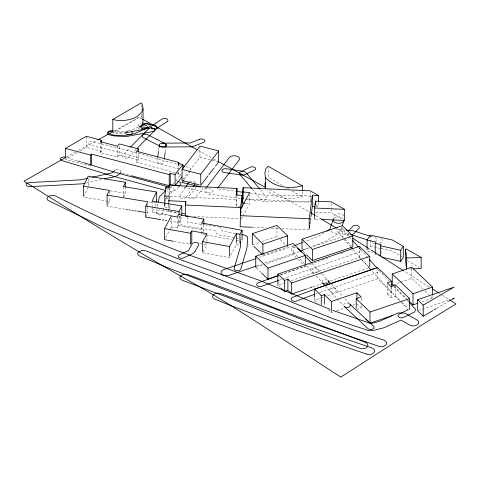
<?xml version="1.0" encoding="UTF-8"?>
<svg xmlns="http://www.w3.org/2000/svg" width="480" height="480" viewBox="0 0 480 480"><rect width="100%" height="100%" fill="white"/><g stroke="black" fill="none" stroke-linecap="round" stroke-linejoin="round"><path stroke-width="0.36" stroke-dasharray="2.4 1.8" d="M187.278 217.188L187.05 222.162L204.222 224.736M240.69 240.6L240.81 238.644M169.248 205.122L169.248 207.336L164.784 207.132L165.174 204.168M165.564 201.204L165.954 196.758M241.194 213.612L241.854 208.572M176.106 212.172L168.648 211.824L168.822 210.54M168.906 209.904L169.248 207.336M157.632 157.866L157.116 161.676L159.018 163.608L178.044 168.936M158.604 150.666L158.898 148.512M165.258 151.86L165.756 148.182M240.126 206.316L236.1 206.13L236.988 196.56M157.458 206.346L158.07 202.752M157.23 207.666L156.132 212.592A3.396 2.01 -1.8 0 0 158.574 214.998A3.396 2.01 -1.8 0 0 162.708 213.462L164.676 203.934M341.7 227.082C340.758 235.122 331.362 236.676 326.022 241.02L311.238 246.786M123.702 197.058L125.484 193.356L125.484 187.446M171.69 215.388L152.142 212.19L154.65 206.994M154.962 206.34L156.528 203.094L149.166 201.888M88.182 187.254L83.37 197.202L109.398 201.456L109.398 197.022M109.398 201.456L107.094 206.208L125.994 209.304M145.74 217.146L147.804 212.874L147.804 206.22M169.674 221.058L179.1 222.594L181.788 217.038L178.902 216.564M243.006 216.132L249.654 203.568L249.654 194.7M165.618 237.78L170.328 228.93M170.664 228.3L171.336 227.034L171.336 218.166M206.922 241.764L206.922 244.722L202.626 252.792L229.524 257.628L236.406 244.662L236.406 243.186M205.392 234.78L201.726 234.12L202.77 232.158M203.118 231.51L203.814 230.202L203.814 225.03M171.336 227.034L177.174 228.084L178.482 225.654L178.482 217.524M241.236 219.306L242.652 216.768M343.686 304.818L344.172 304.038A3.39 2.136 1.7 0 1 348.858 303.48M370.296 235.848L370.296 246.198L367.08 251.154L372.642 252.378M185.598 187.2L179.928 195.84A3.396 1.974 -1.7 0 0 181.872 198.354A3.396 1.974 -1.7 0 0 186.264 197.136M186.264 197.136L192.678 187.386M184.17 179.598L191.274 170.28L189.654 167.742L186.066 166.77M175.764 180.948L181.2 173.802M206.154 187.884L204.672 189.828L208.182 194.064L240.33 198.39M181.494 175.314L178.086 174.42L178.788 173.508L178.788 171.294M182.97 179.316L189.234 171.168M189.684 170.586L199.974 157.2L199.974 147.594M100.29 141.642L100.29 152.73L117.57 157.266L119.334 154.998L119.334 144.654M100.29 152.73L101.382 151.344L101.382 142.476M175.206 172.566L136.548 162.402L138.426 160.014L138.426 153.366M178.722 186.606C176.628 190.896 171.468 192.588 167.142 190.866M170.562 187.392L171.426 186.342M173.154 184.248L174.45 182.676M137.964 129.228L139.404 127.746M165.6 198.54L167.214 196.938M136.098 149.316L128.898 157.044A3.396 1.956 1.4 0 1 124.374 157.89L123.312 157.428A3.396 1.92 0.9 0 1 122.766 155.31L130.056 147.54M167.742 196.41L173.58 190.62A3.396 1.992 -0.3 0 0 173.388 188.412A3.396 1.992 -0.3 0 0 169.836 187.674M166.74 189.594L167.754 188.592A3.396 1.992 -0.3 0 1 168.642 188.01M324.216 232.764L318.648 236.196L305.472 241.302M77.46 152.532L65.466 159.528L89.97 165.966M79.986 151.056L86.304 147.378L101.382 151.344M141.192 113.988L141.192 116.208L112.818 132.756L116.772 133.62A22.152 12.786 0 0 0 124.62 133.668M436.77 308.304L449.688 300.768M66.546 156.96L75.708 151.89M78.33 150.444L96.654 140.52M114.33 130.962L139.2 117.312L142.47 119.136M138.456 127.116L130.866 130.458L127.818 131.058M293.358 246.108L259.512 257.352M299.076 251.64L264.696 263.13M303.798 249.75L308.526 247.86M302.694 242.376L304.776 241.572M315.702 293.922L317.088 293.412M319.854 292.386L377.106 272.526A3.396 2.106 2 0 0 378.762 270.456M280.236 274.878L309.378 264.666M310.062 264.42L327.942 257.988M279.12 280.212L281.898 279.216M282.594 278.964L359.184 252.066A3.396 2.082 1.8 0 0 360.81 250.008A3.396 2.082 1.8 0 0 358.29 248.238M379.476 243.48L381.906 242.052L382.38 240.81A5.442 3.294 2.5 0 0 380.91 238.416M392.946 284.826L399.888 282.414M400.584 282.168L411.69 278.304L422.886 288.972M422.07 301.74L432.486 298.116L432.486 295.902M418.284 310.596L448.578 300.084M341.136 253.44L343.914 252.48M256.944 265.794L261.876 264.102M255.756 267.312L262.8 264.912M263.508 264.672L293.094 254.604L295.746 257.19M280.65 274.89L305.298 266.496L303.708 264.948M279.288 284.688L287.01 282.06M291.222 280.632L359.412 257.454L360.444 258.462M307.14 288.786L309.948 287.832M312.756 286.878L321.888 283.776M325.398 282.582L327.51 281.868M330.324 280.908L367.614 268.236M314.52 297.948L314.52 300.168L320.07 298.284M320.76 298.044L323.538 297.102M327.702 295.686L377.658 278.706L391.716 292.428L387.27 293.94L387.27 282.852M328.35 309.63L331.35 312.564L332.718 312.102M336.804 310.71L344.298 308.166M352.68 305.316L356.916 303.876L361.176 308.034L356.208 309.72M387.27 293.94L391.044 297.618L395.598 296.076L400.254 300.618M252.312 244.764L259.362 242.394M262.182 241.44L276.984 236.46L278.04 237.504M262.92 255.222L287.598 246.906L286.008 245.34M302.034 250.284L309.12 247.908M309.828 247.668L342.426 236.742L351.774 245.97M115.764 169.86L118.296 169.554A3.396 1.98 1.7 0 1 121.038 171.12M86.748 182.85L102.06 179.406M88.614 178.08L90.774 177.594M302.364 191.7L302.364 196.878C290.46 200.058 275.862 199.074 266.838 189.822M127.902 131.04L124.344 131.682L116.982 131.706L114.162 131.052M409.56 268.986L412.458 268.866M126.204 132.708L114.252 131.94M315.69 206.418L318.372 206.532L318.372 202.098M165.954 198.24L167.82 198.324M315.516 212.22L331.428 212.94L343.314 219.732M315.396 219.132L319.89 219.336M252.798 227.31L266.16 227.916M271.356 228.15L278.034 228.45M281.742 228.618L309.204 229.86M247.578 198.984L310.266 201.9L310.266 192.294M170.052 196.404L236.988 199.518M193.53 216.468L239.04 218.586M345.294 230.046L336.318 229.056M349.626 234.39L340.992 233.982L333.978 232.89A3.396 2.028 0.2 0 1 331.488 230.43M245.496 203.25L249.654 203.568M249.93 193.194L264.606 195.144L307.866 195.84A5.43 3.108 -0.5 0 1 311.616 196.848M245.454 199.074L263.43 201.402L307.284 202.05A5.43 3.108 -0.5 0 0 310.65 201.492M218.622 188.976L236.004 191.334M204.96 224.844L215.31 226.398M217.818 226.782L219.066 226.98M180.576 213.144L160.902 209.988A3.396 2.01 -1.7 0 0 156.654 211.392A3.396 2.01 -1.7 0 0 158.892 213.87L170.406 215.73M179.046 217.128L180.486 217.362L180.198 223.752L182.562 225.672L215.148 230.586L216.216 233.412L218.43 234.792L235.584 237.708M110.124 190.842L125.484 193.356M146.352 212.634L147.804 212.874M236.406 244.662L239.964 245.304M235.368 233.448L222.438 231.18L221.352 228.36L219.642 227.322M178.482 225.654L203.814 230.202M236.238 237.822L238.848 238.296M206.124 234.912L231.792 239.52M236.19 240.306L239.124 240.834M199.716 243.426L206.922 244.722M173.976 241.362L189.834 244.218M370.296 246.198L380.454 248.43M381.18 248.586L392.07 250.98L399.57 255.264M375.258 254.454L376.71 254.772M204.66 187.746L210.972 189.162A3.396 1.95 -1.9 0 1 213.024 190.938L212.748 191.688A3.396 1.968 -2.2 0 1 208.29 192.834L181.194 186.588M199.974 157.2L217.92 161.838M119.334 154.998L138.426 160.014M175.926 172.758L178.788 173.508M122.082 173.28L130.782 175.572M180.336 165.216L164.064 160.686M159.024 163.608L127.374 154.428L90.48 145.188L88.656 144.12A3.396 1.896 1.6 0 1 89.406 142.068A3.396 1.896 1.6 0 1 93.114 141.744L130.248 150.978L161.976 160.092A3.396 1.962 0.4 0 1 163.554 162.726L162.756 163.332A3.396 1.962 0.4 0 1 159.03 163.614M66.528 157.584L77.232 160.812M80.082 161.676L82.224 162.324M370.758 236.37L374.952 237.702A3.396 2.052 2.5 0 1 375.756 241.11M269.454 189.606L308.802 211.632M198.108 150.324L213.162 158.676M213.816 159.036L217.746 161.22M282.384 185.46L268.206 177.354L268.206 167.748M287.538 188.406L288.828 189.144M292.05 190.98L302.364 196.878M313.38 203.682L314.628 204.396M315.252 204.75L318.372 206.532M400.194 255.624L402.072 256.692M407.184 260.532L419.256 267.426M315.84 215.754L319.68 218.064M336.96 228.45L348.942 235.92M429.078 286.938L404.034 271.056M439.098 293.268L441.6 294.852M442.224 295.248L448.488 299.208M368.346 248.226L370.854 249.828M425.022 291.006L428.754 294.564M430.89 296.592L432.486 298.116M393.852 286.596L406.644 298.788M407.178 299.292L408.774 300.816M256.29 267.828L261.066 272.478M360.96 258.96L368.178 266.01M402.318 302.64L408.012 308.196M297.87 259.26L303.174 264.432M278.388 285.648L280.386 287.604M314.52 300.168L317.628 303.21M280.164 239.592L285.474 244.818M303.072 251.31L306.186 254.388M297.84 256.596L291.852 250.518A3.396 2.052 -0.7 0 1 292.056 248.244A3.396 2.052 -0.7 0 1 295.614 247.458M407.28 300.504L408.822 302.136M400.782 301.896L406.77 308.232M311.964 263.298L321.342 273.246M321.822 273.756L327.864 280.254M299.808 258.684L304.23 263.382M306.684 265.992L314.19 273.948M316.212 276.096L321.552 281.82M389.37 281.448L378.834 270.204M393.972 286.35L405.732 298.872M399.762 300.81L371.472 270.516M349.464 303.69L344.628 298.434M331.62 284.328L342.636 296.28M325.782 286.404L343.122 305.244M347.982 235.314C345.828 232.878 343.386 228.696 339.474 230.082A3.396 2.028 0.2 0 0 337.752 232.086L343.11 238.416M348.978 236.436L351.96 239.784M358.926 247.608L360.414 249.282M343.602 238.968L350.034 246.192M352.998 249.522L360.372 257.85M360.846 249.768L367.764 257.616M362.304 260.052L367.128 265.56M260.256 189.564L266.796 197.352A3.396 1.956 -2.4 0 1 265.17 199.998A3.396 1.956 -2.4 0 1 260.652 199.182L251.988 188.85M141.192 116.208L142.194 117.75M411.69 268.698L411.69 278.304M395.598 284.994L395.598 296.076M391.716 287.256L391.716 292.428M391.044 286.536L391.044 297.618M381.072 246.87L381.072 255M377.658 267.624L377.658 278.706M361.176 298.428L361.176 302.124M361.176 305.082L361.176 308.034M359.412 246.366L359.412 257.454M342.426 227.13L342.426 236.742M331.428 203.334L331.428 207.768M331.428 208.506L331.428 212.94M331.35 311.088L331.35 312.564M293.094 245.736L293.094 254.604M276.984 226.854L276.984 236.46M236.1 195.042L236.1 206.13M206.922 234.372L206.922 241.026M201.726 223.038L201.726 234.12M179.1 215.946L179.1 222.594M178.788 163.902L178.788 168.336M178.086 163.338L178.086 169.248M178.086 172.944L178.086 174.42M177.174 217.002L177.174 228.084M169.326 188.244L169.326 195.63M169.068 187.29L169.068 195.42M168.648 205.17L168.648 211.824M164.784 204.174L164.784 207.132M152.142 201.102L152.142 206.28M152.142 207.018L152.142 212.19M147.804 204L147.804 205.482M141.192 105.12L141.192 109.554M136.548 151.314L136.548 162.402M123.402 186.588L123.402 196.932M117.57 146.178L117.57 157.266M109.398 191.112L109.398 194.07M88.182 179.124L88.182 185.778M86.304 136.29L86.304 147.378M138.972 126.006A3.396 1.884 0.4 0 1 141.168 123.126M349.5 234.162A3.396 2.058 2.5 0 1 347.772 232.086M322.038 282.03A3.396 2.136 1.7 0 1 323.67 279.912A3.396 2.136 1.7 0 1 327.438 280.11M374.724 243.492A15.138 9.156 2.5 0 1 370.086 241.938M125.904 132.024A3.396 1.896 0.5 0 1 129.216 130.956M189.462 181.716A3.396 1.98 -0.9 0 1 193.14 181.194A3.396 1.98 -0.9 0 1 195.312 182.964M334.134 218.244A5.43 3.198 1 0 1 343.164 218.406M343.884 215.796A5.43 3.198 1 0 0 337.974 213.972A5.43 3.198 1 0 0 333.576 216.828A18.336 10.8 1 0 0 333.204 219.804M202.374 187.968A3.396 1.956 -1.9 0 1 202.164 189.468L195.102 197.562A3.396 1.974 -1.9 0 1 190.53 198.51A3.396 1.974 -1.9 0 1 189.072 195.882L196.128 187.812A3.396 1.956 -1.9 0 1 196.95 187.194M330.876 291.792A3.396 2.136 1.7 0 0 336.54 290.892A3.396 2.136 1.7 0 0 332.334 288.228A3.396 2.136 1.7 0 0 330.876 291.792M316.818 272.586A3.396 2.112 0.9 0 0 318.006 269.706A3.396 2.112 0.9 0 0 313.356 268.92A3.396 2.112 0.9 0 0 312.168 271.8A3.396 2.112 0.9 0 0 316.818 272.586"/><path stroke-width="0.72" d="M252.06 227.274L240.186 226.74L240.528 209.496L249.654 192.486L242.718 191.958L243.102 187.692L310.266 190.818L318.372 195.45L318.372 201.36M240.654 241.284L240.294 247.446L234.156 268.404A3.396 2.088 -1.8 0 0 236.898 270.774A3.396 2.088 -1.8 0 0 240.834 269.004L247.014 247.782L247.68 237.156L245.388 235.248L241.812 234.606M314.646 219.102L314.646 208.014L315.516 201.138L331.428 201.852L344.562 209.358L344.562 220.446L321.39 219.402M236.988 195.084L236.988 188.43L169.326 185.286L169.068 187.29L165.954 187.152L164.784 196.05L164.784 203.436M240.528 214.956L240.528 207.57L242.136 195.324L236.1 195.042L236.988 188.43M241.95 207.852L242.136 195.324M168.648 204.432L169.248 196.254L164.784 196.05M309.204 229.122L309.204 218.778L312.342 195.186L318.372 195.45M309.498 227.652L309.792 225.438M309.99 223.962L310.284 221.754M310.476 220.278L310.776 218.064M310.968 216.594L312.342 206.274L312.342 195.186M157.728 157.146L158.508 151.386M158.994 147.792L159.384 144.912M164.262 159.216L165.156 152.598M165.852 147.45L166.152 145.242M188.31 216.222L185.328 216.084L185.328 205.002L185.796 201.54L168.648 200.736M158.19 202.032L159.39 196.884L165.732 190.59M265.236 182.568L264.894 184.026L265.278 187.698M112.818 119.454L141.192 102.906L142.524 104.958L143.01 108.504L141.81 111.984L137.964 115.926A22.152 12.786 0 0 1 116.772 120.318L112.818 119.454L112.818 132.012M141.81 125.286L143.01 121.806L143.01 108.504M333.306 219.384L329.79 229.326L326.694 231.234M342.198 225.69L343.932 220.818M83.37 195.726L83.37 186.12L88.182 176.166L125.484 182.274L123.402 186.588L156.528 192.006L156.528 202.356M156.528 192.006L152.142 201.102L181.788 205.956L181.788 215.562M107.094 205.47L107.094 195.126L109.398 190.374L83.37 186.12M160.974 219.636L145.74 217.146L145.74 206.058L147.804 201.786L107.094 195.126M179.1 214.47L179.1 211.512L181.788 205.956M190.554 244.344L190.554 233.262L191.796 230.91L206.922 233.634L202.626 241.704L202.626 252.054M190.866 243.756L191.796 241.998L191.796 230.91M173.256 241.23L164.61 239.676L164.61 228.594L171.336 215.952L177.174 217.002L178.482 214.572L203.814 219.114L203.814 224.286M229.524 256.146L229.524 246.54L236.406 233.58L239.964 234.216L242.058 230.28L201.726 223.038L203.814 219.114M121.05 171.93C117.576 177.882 109.98 177.102 104.25 178.914M367.08 249.678L367.08 240.072L370.296 235.11L392.07 239.892L403.32 246.324L403.32 257.406L400.734 261.366L381.786 257.202M380.328 256.14L380.328 245.796L381.072 244.65L375.258 243.366L375.258 253.716M185.994 186.6L188.754 182.376M375.258 243.366L376.116 242.058L367.08 240.072M400.734 261.366L400.734 250.284L403.32 246.324M193.08 186.78L195.084 183.732M183.738 180.174L182.004 182.46L200.484 186.81M65.466 158.046L65.466 148.44L86.304 136.29L101.382 140.256L100.29 141.642L117.57 146.178L119.334 143.916L138.426 148.932L136.548 151.314L178.788 162.426L178.086 163.338L182.862 164.586L182.862 169.02M217.62 188.19L239.124 160.02L239.574 158.85L239.196 157.68A5.43 3.072 -1 0 0 234.234 155.79A5.43 3.072 -1 0 0 229.158 157.698L206.61 187.29M199.386 184.974L182.076 180.48L182.076 169.398L199.974 146.112L218.634 150.936L218.634 162.018L215.508 166.098M207.9 175.992L200.748 185.31L200.748 174.222L218.634 150.936M208.794 174.828L214.164 167.844M90.69 165.42L90.69 155.07L91.458 154.086L169.224 174.594L170.274 173.256L175.086 174.516L182.862 164.586M131.508 175.758L169.224 185.676L170.274 184.338L175.086 185.604L181.944 176.844M179.178 186.048L180.558 184.368A3.396 1.98 -0.5 0 0 177.702 181.542M348.168 231.33L352.914 226.254A3.396 2.058 2.5 0 1 357.528 225.576A3.396 2.058 2.5 0 1 358.854 228.408L354.114 233.484A3.396 2.058 2.5 0 1 350.76 234.438M130.584 147.012L149.316 128.07L141.126 126.822A3.396 1.884 0.4 0 1 139.902 126.534M137.16 148.266L157.242 128.016L155.436 125.262L142.494 123.138M114.852 170.418L112.356 172.752L92.214 177.27M156.864 128.31L167.082 121.608A3.396 1.926 -0.8 0 0 166.764 118.89A3.396 1.926 -0.8 0 0 161.976 119.118L151.752 125.814A3.396 1.89 0.2 0 0 152.076 128.478A3.396 1.89 0.2 0 0 156.864 128.31M432.894 310.566L423.204 316.218L423.204 305.13L454.212 287.046L417.582 299.754L417.582 310.842M434.184 309.81L436.122 308.682M449.688 300.768L454.212 298.128L452.802 298.62M65.238 157.686L24 181.23C81.048 216.78 138.03 252.474 196.8 285.144C246.198 313.56 292.872 346.332 340.8 377.094L427.2 321.594L456 303.96L449.112 299.604M97.962 139.818L113.016 131.676L110.424 131.304L108.084 131.91A3.396 1.896 1.6 0 0 107.568 133.98L109.506 134.97L114.354 135.966L126.552 136.512L152.508 131.616A3.396 1.884 0.2 0 0 154.626 129.228A3.396 1.884 0.2 0 0 150.318 128.034L126.204 132.708M146.274 128.322L134.592 133.656L130.134 134.628A3.396 1.89 0.5 0 1 125.586 132.732M139.116 126.792L141.75 125.496M146.208 128.358L149.058 127.02A3.396 1.884 0.3 0 0 149.448 124.368A3.396 1.884 0.3 0 0 144.666 124.134L141.816 125.46M294.69 245.574L302.028 242.646M300.426 251.1L303.126 250.02M199.614 139.302L190.182 142.974L162.732 143.154M314.316 294.432L296.298 301.068A3.402 2.184 1.1 0 1 291.654 300.24A3.402 2.184 1.1 0 1 292.86 297.27L318.36 287.892M278.124 275.64L258.39 282.756A3.402 2.142 -0.2 0 0 256.698 284.886L257.982 286.308L260.49 286.734L278.424 280.464M319.044 287.652L373.698 268.794A3.396 2.106 2 0 1 374.952 268.56M392.256 283.59L392.256 273.984L411.69 267.222L432.486 287.034L432.486 295.164M392.256 273.984L413.04 293.796L432.486 287.034M409.308 301.326L413.04 304.884L417.9 303.192M256.008 258.558L223.944 269.52A5.436 3.348 -2.1 0 0 221.592 274.086A5.436 3.348 -2.1 0 0 228.906 275.376L256.236 266.04M255.756 267.312L255.756 256.224L293.094 243.516L305.298 255.414L305.298 265.02M255.756 256.224L267.972 268.116L305.298 255.414M261.6 273L267.972 279.204L277.128 276.084M369.726 266.778L369.726 256.434L359.412 246.366L277.884 274.08L284.388 280.422L287.874 279.234L291.684 282.954L291.684 294.042L306.432 289.026M291.684 294.042L287.874 290.322L284.388 291.504L284.388 280.422M291.684 282.954L369.726 256.434M309.948 287.832L312.054 287.118M314.52 297.21L314.52 289.08L377.658 267.624L391.716 281.34L391.716 286.518M314.52 289.08L321.258 295.674L324.348 294.624L331.35 301.482L331.35 311.088M331.35 301.482L356.916 292.788L361.176 296.952L356.208 298.638L356.208 308.244M391.716 281.34L387.27 282.852L391.044 286.536L395.598 284.994L409.56 298.626L409.56 309.708M356.208 298.638L369.984 312.072L409.56 298.626M365.748 319.026L369.984 323.16L392.598 315.474M252.312 244.764L252.312 233.676L276.984 225.378L287.598 235.824L287.598 245.43M252.312 233.676L262.92 244.14L287.598 235.824M302.034 249.546L302.034 239.196L342.426 225.654L352.812 235.914L352.812 246.996L312.414 260.544L306.708 254.898M302.034 239.196L312.414 249.456L352.812 235.914M85.29 183.174L81.99 183.846L29.934 186.654A3.396 2.028 1.8 0 1 26.58 185.556A3.396 2.028 1.8 0 1 26.886 183.312L29.154 182.598L80.754 179.832L87.9 178.236M302.364 185.79C289.77 189.258 274.392 187.644 265.356 177.348L264.894 172.938L265.92 168.576L268.206 166.272L302.364 185.79L302.364 190.962M130.05 134.64C123.102 135.858 115.068 136.71 108.696 133.242L108.672 131.79A3.396 1.914 1.2 0 1 113.088 130.794M405.522 249.126L406.656 258.018L406.656 269.1L405.522 260.208L405.522 249.126L406.548 249.084L421.158 257.43L421.158 268.518L413.184 268.836M406.656 258.018L421.158 257.43M312.342 206.274L315.024 206.388M314.646 208.014L344.562 209.358M240.186 215.652L309.204 218.778M185.328 205.002L240.528 207.57M346.044 230.088L352.602 230.598L370.062 236.148M244.8 203.196L242.718 203.04L242.718 191.958M237.456 191.532L243.324 192.312M241.794 198.588L243.258 198.78M182.034 213.378L184.95 213.846M145.74 206.058L179.1 211.512M125.994 209.304L127.452 209.544M128.904 209.778L130.356 210.018M131.814 210.252L133.266 210.492M134.718 210.732L136.176 210.966M137.628 211.206L144.9 212.394M162.42 219.87L163.872 220.11M165.324 220.344L166.776 220.584M164.61 228.594L190.554 233.262M202.626 241.704L229.524 246.54M380.328 245.796L400.734 250.284M378.888 255.258L380.346 255.576M179.04 186.06L176.16 185.358L175.458 184.308M200.748 174.222L182.076 169.398M65.466 148.44L90.69 155.07M169.146 187.02L116.094 172.602L82.938 162.54M165.726 190.488L113.142 176.196L62.358 160.668L60.648 159.516A3.396 1.92 1 0 1 61.626 157.464A3.396 1.92 1 0 1 65.37 157.236M182.484 165.798L184.638 166.386M77.946 161.028L80.082 161.676M351.006 234.648L367.116 239.766M366.714 354.108L295.476 329.898L229.242 305.004L214.968 299.178A5.43 3.18 0.7 0 1 212.646 295.902L213.456 294.744A5.436 3.342 -2.1 0 1 220.986 293.634L300.576 323.676L371.694 347.856A5.442 3.522 0.2 0 1 374.028 352.614A5.442 3.522 0.2 0 1 366.708 354.12M365.148 342.204L272.592 307.146L239.01 293.646L188.292 274.728A5.436 3.282 -2.9 0 0 180.762 275.886L179.952 277.014A5.43 3.12 -0.2 0 0 182.262 280.218L231.15 298.674L267.066 313.164L359.736 348.288A5.442 3.516 0.3 0 0 367.146 347.016A5.442 3.516 0.3 0 0 365.136 342.216M330.042 309.324L259.704 280.446L184.83 253.44C141.174 236.826 98.556 217.71 56.868 196.656L55.842 196.164A5.43 3.264 1.4 0 0 49.824 195.822L48.228 196.626A5.43 3.246 1.8 0 0 47.808 200.22L106.134 228.78L147.888 246.678L178.782 259.056L257.136 287.514L291.756 302.112L333.078 318.738L368.226 330.48L372.708 330.618L383.514 327.87L401.016 320.106L409.728 325.044A5.436 3.438 0.1 0 0 417.384 324.768A5.436 3.438 0.1 0 0 416.922 319.914L404.964 313.164L398.184 312.912L378.852 321.57L370.944 323.514L332.754 310.41M265.53 187.458L218.4 161.58M142.47 119.136L196.8 149.592M310.722 212.724L315.198 215.37M320.322 218.448L336.318 228.066M432.21 288.918L438.468 292.872M352.698 238.302L367.722 247.83M403.41 270.66L371.478 250.224M349.812 304.08L373.476 326.118A3.402 2.184 0.2 0 1 372.618 329.166A3.402 2.184 0.2 0 1 367.884 328.602L344.238 306.456M417.582 299.754L423.204 305.13M418.092 311.328L423.204 316.218M280.884 288.09L283.884 291.018M253.908 246.33L261.858 254.178M297.696 248.388L301.266 252.006M409.338 302.682L415.518 309.216L414.684 311.958L403.446 317.418A3.396 2.148 0.5 0 1 398.688 317.016A3.396 2.148 0.5 0 1 399.282 314.01L408.156 309.696L407.766 309.288M304.326 255.18L311.454 262.752M391.416 283.626L393.462 285.804M331.152 283.818L328.32 280.752A3.396 2.136 1.7 0 1 327.126 283.662A3.396 2.136 1.7 0 1 322.47 282.828L325.308 285.894M352.458 240.342L358.428 247.05M350.526 246.744L352.506 248.97M369.21 259.26L376.902 268.032M368.094 266.658L370.986 269.964M259.788 189.006L245.748 172.356L243.648 171.372L226.218 168.744A3.396 1.944 -2 0 0 222 170.148A3.396 1.944 -2 0 0 224.28 172.518L240.252 174.858L251.508 188.28M413.04 293.796L413.04 304.884M369.984 312.072L369.984 323.16M356.916 292.788L356.916 298.704M324.348 294.624L324.348 304.236M321.258 295.674L321.258 304.542M315.516 201.138L315.516 204.834M312.414 249.456L312.414 260.544M287.874 279.234L287.874 290.322M277.884 274.08L277.884 285.162M267.972 268.116L267.972 279.204M265.356 177.348L265.356 188.43M262.92 244.14L262.92 254.484M243.102 187.692L243.102 198.78M242.058 230.28L242.058 239.886M239.964 234.216L239.964 243.084M236.406 233.58L236.406 242.448M185.796 201.54L185.796 203.754M178.788 162.426L178.788 163.902M175.086 174.516L175.086 185.604M170.274 173.256L170.274 184.338M169.326 185.286L169.326 186.762M169.224 174.594L169.224 185.676M165.954 187.152L165.954 188.628M138.426 148.932L138.426 151.884M125.484 182.274L125.484 186.708M101.382 140.256L101.382 142.476M91.458 154.086L91.458 164.43M349.944 304.212A3.402 2.148 1.6 0 1 348.756 307.134L347.508 307.398A3.39 2.184 0.6 0 1 344.106 306.324M166.152 145.236A3.396 1.932 0.4 0 0 162.918 143.148A3.396 1.932 0.4 0 0 159.372 145.026A3.396 1.932 0.4 0 0 162.804 147.012L191.262 146.832L193.122 146.49L203.394 142.494A3.396 1.938 -0.6 0 0 204.324 139.8A3.396 1.938 -0.6 0 0 199.614 139.302M131.538 131.616A3.396 1.89 0.5 0 1 130.092 134.628M344.034 220.398A18.336 10.8 1 0 1 343.47 221.598A5.43 3.198 1 0 1 338.22 223.29A5.43 3.198 1 0 1 333.462 221.046A18.336 10.8 1 0 1 333.204 219.804M198.108 186.798A3.396 1.956 -1.9 0 1 200.7 186.864M194.994 251.514L193.362 253.302L183.75 257.814A3.396 2.04 -2.9 0 1 179.016 257.52A3.396 2.04 -2.9 0 1 179.76 254.64L188.496 250.56L192.156 243.948A3.396 2.022 -3.1 0 1 196.452 242.52A3.396 2.022 -3.1 0 1 198.594 245.01L194.994 251.514M239.7 172.338L239.418 173.808A3.396 1.944 -2.1 0 0 242.31 175.128L244.806 174.672L254.418 170.178A3.396 1.908 -1.2 0 0 254.934 167.484A3.396 1.908 -1.2 0 0 250.164 167.268L239.7 172.338M138.714 251.802L137.826 252.924A5.43 3.132 -0.1 0 0 139.926 256.182L168.876 268.194L273.396 308.214L304.182 320.46L378.648 346.278A5.442 3.516 0.1 0 0 385.98 344.814A5.442 3.516 0.1 0 0 383.694 340.068C336.942 324.96 291.192 307.164 245.334 289.608L210.96 276.072L175.038 262.602L146.298 250.908L142.254 250.428L138.714 251.802M157.056 139.476L147.834 134.736A3.396 1.896 0.4 0 0 143.04 134.838A3.396 1.896 0.4 0 0 143.256 137.514L160.476 146.49A3.396 1.926 0.3 0 0 165.27 146.388A3.396 1.926 0.3 0 0 165.066 143.664L157.056 139.476M142.152 128.478A3.396 1.884 0.3 0 0 147.402 127.026A3.396 1.884 0.3 0 0 142.482 125.22A3.396 1.884 0.3 0 0 142.152 128.478"/></g></svg>
